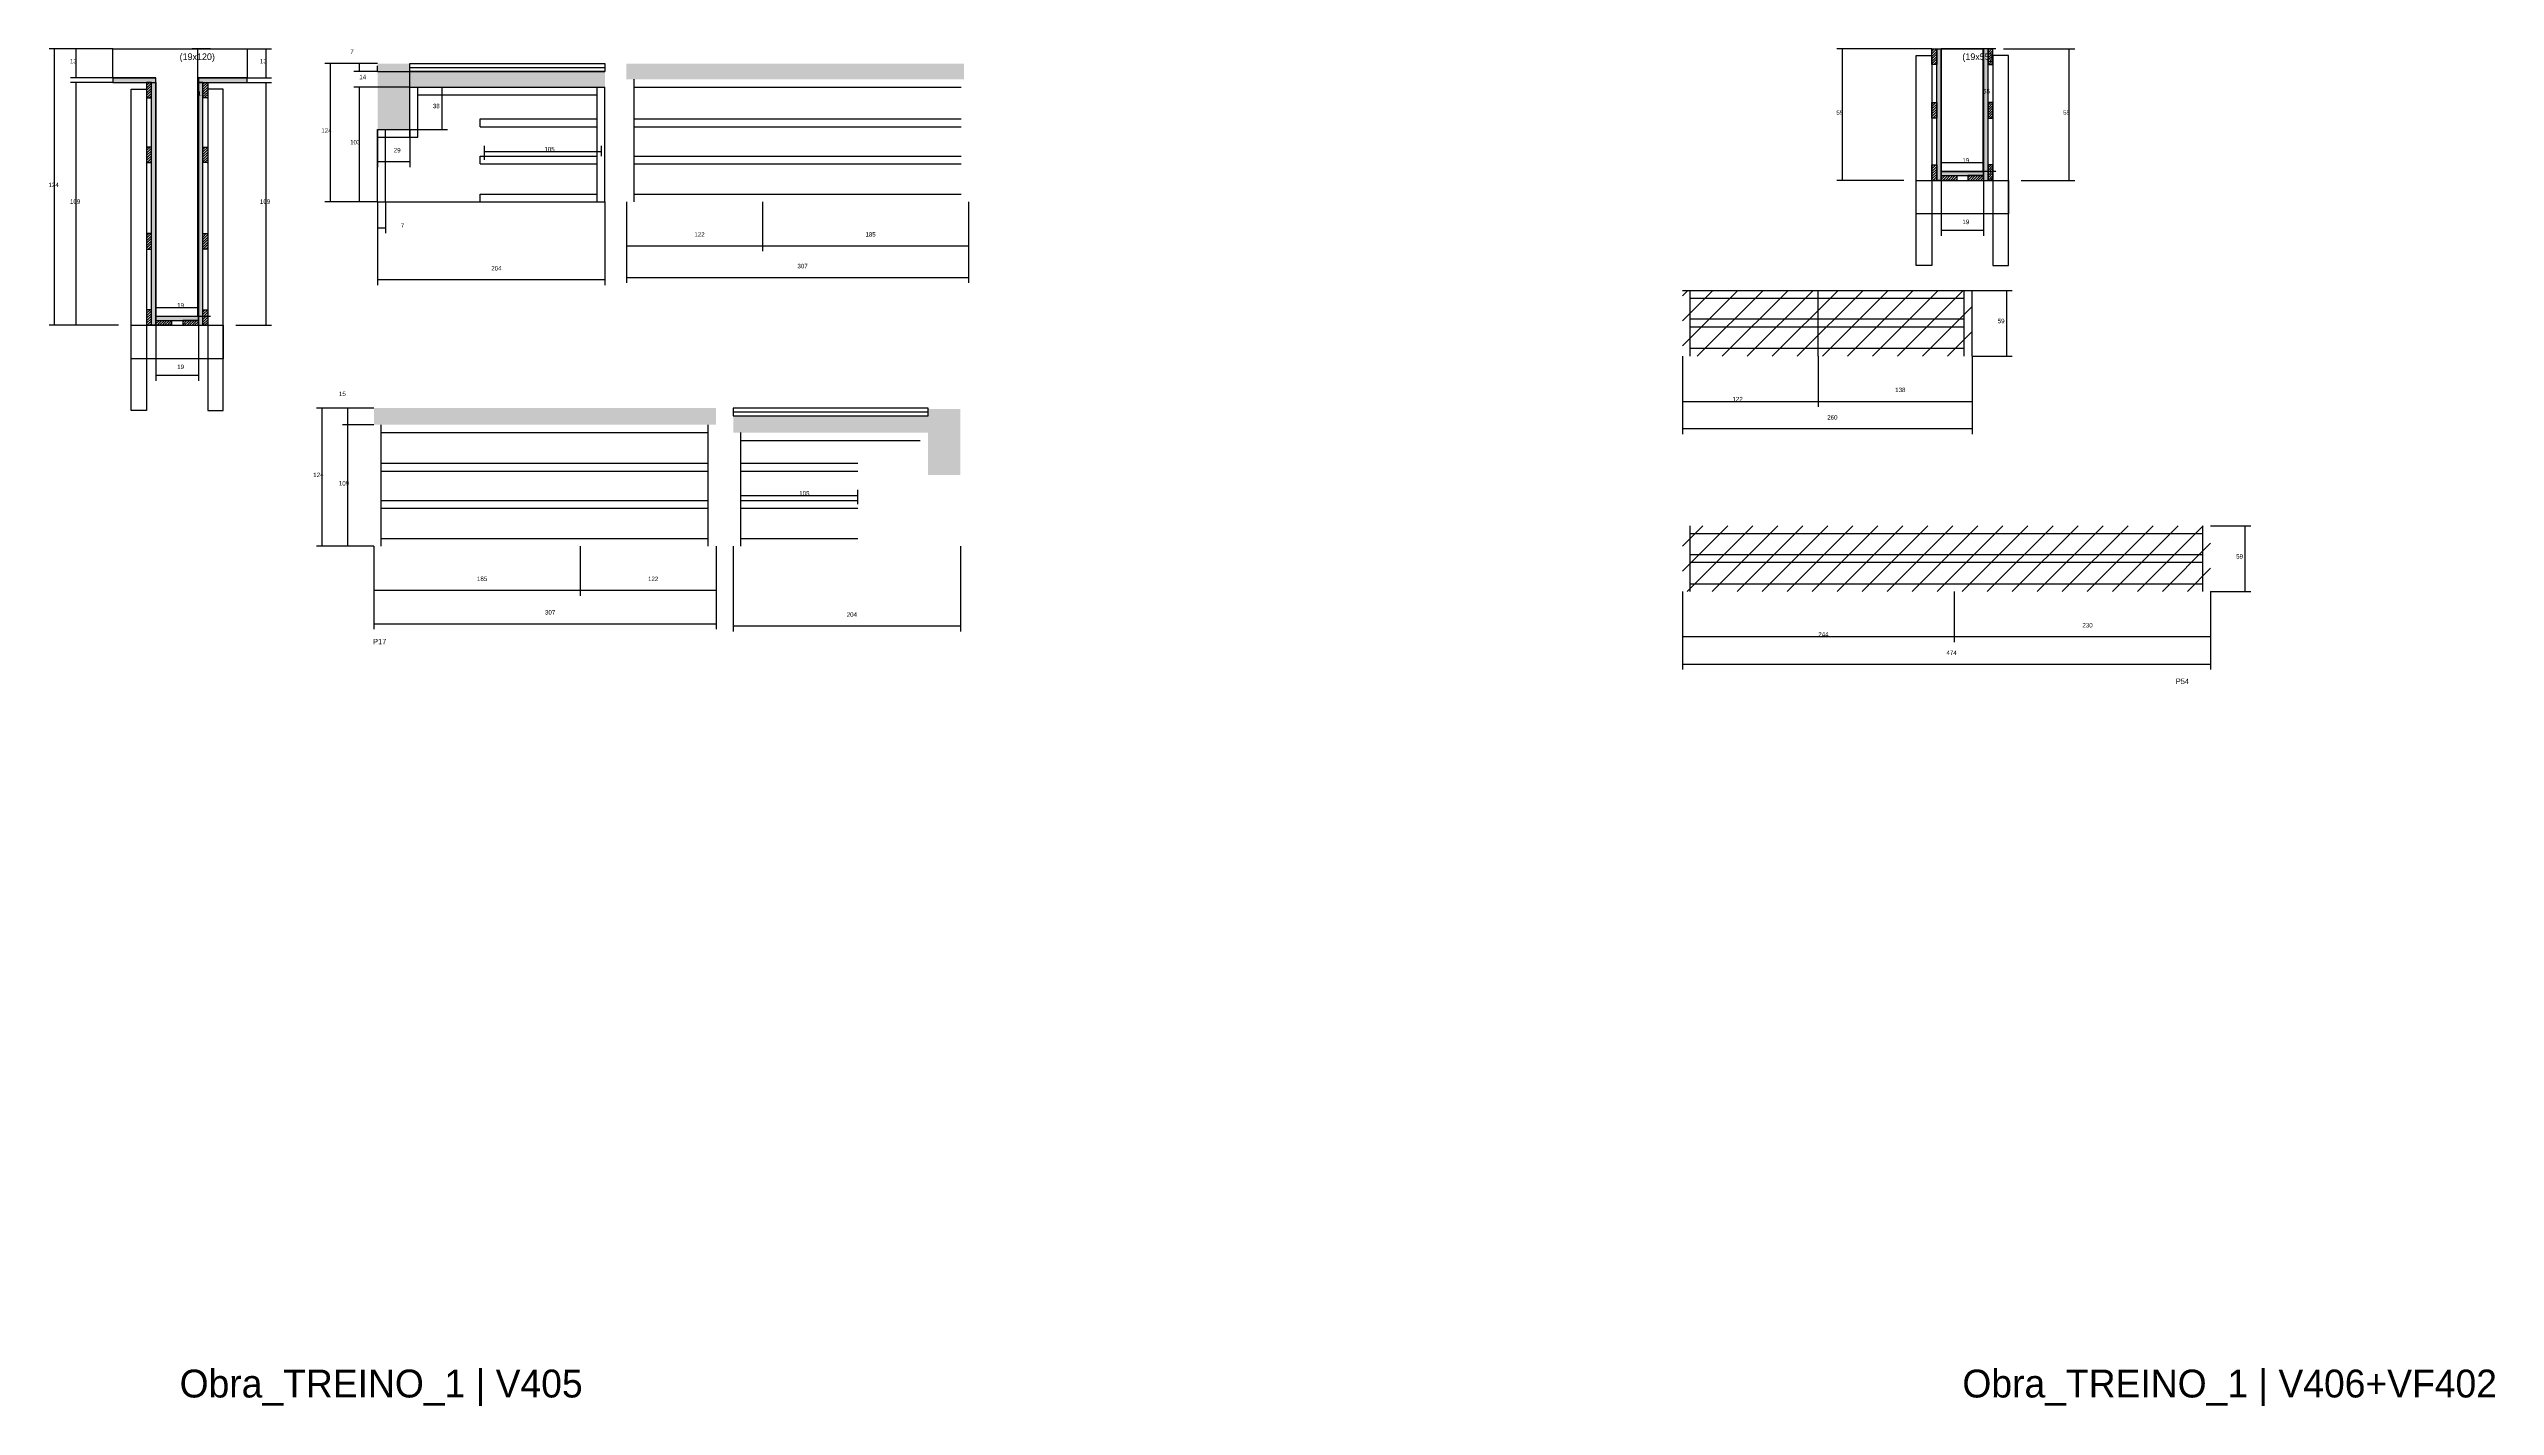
# Model space of a CAD drawing. Header units: metres. Extents: x -2848 to 21926, y -45195 to 1016.
# Drawn here: x 6283 to 8478, y -5618 to -4400 of the extents above; entities that cross this region are included whole.
import ezdxf

# ---------------------------------------------------------------- set-up
doc = ezdxf.new("R2010")
doc.units = ezdxf.units.M
for name, color, linetype in [('CONCRETO', 251, 'Continuous'), ('COTA', 241, 'Continuous'), ('Cota Seção (2x)', 4, 'Continuous'), ('Hachura', 253, 'Continuous'), ('LABEL_ID', 3, 'Continuous'), ('Madeira', 126, 'Continuous'), ('NOMENCLATURA', 7, 'Continuous'), ('Painéis', 200, 'Continuous'), ('REAPROVEITAMENTO', 251, 'Continuous'), ('SARR_2.2x7', 40, 'Continuous'), ('SARR_3.5x7', 81, 'Continuous'), ('Texto Seção', 7, 'Continuous')]:
    doc.layers.add(name, color=color, linetype=linetype)

msp = doc.modelspace()

# ---------------------------------------------------------------- hatches: boundary and pattern name
at = {"layer": 'COTA'}
h = msp.add_hatch(dxfattribs=at)
h.set_pattern_fill('AR-CONC', scale=0.03)
h.paths.add_polyline_path([(6606.7, -4472.2), (6606.7, -4434.2), (6606.7, -4434.2), (6781.7, -4434.2), (6781.7, -4434.2), (6781.7, -4420.2), (6781.7, -4420.2), (6606.7, -4420.2), (6606.7, -4420.2), (6606.7, -4413.2), (6606.7, -4413.2), (6577.7, -4413.2), (6577.7, -4413.2), (6577.7, -4472.2), (6577.7, -4472.2), (6606.7, -4472.2)])
h = msp.add_hatch(dxfattribs=at)
h.set_pattern_fill('AR-CONC', scale=0.03)
h.paths.add_polyline_path([(6801, -4413.2), (6801, -4427.2), (6801, -4427.2), (7104.1, -4427.2), (7104.1, -4427.2), (7103.9, -4413.2), (7103.9, -4413.2), (6801, -4413.2)])
h = msp.add_hatch(dxfattribs=at)
h.set_pattern_fill('AR-CONC', scale=0.03)
h.paths.add_polyline_path([(6881.4, -4722.2), (6881.4, -4737.2), (6881.4, -4737.2), (6574.3, -4737.2), (6574.3, -4737.2), (6574.6, -4722.2), (6574.6, -4722.2), (6881.4, -4722.2)])
h = msp.add_hatch(dxfattribs=at)
h.set_pattern_fill('AR-CONC', scale=0.03)
h.paths.add_polyline_path([(7071.7, -4782.2), (7071.7, -4744.2), (7071.7, -4744.2), (6896.8, -4744.2), (6896.8, -4744.2), (6896.8, -4729.2), (6896.8, -4729.2), (7071.7, -4729.2), (7071.7, -4729.2), (7071.7, -4723.2), (7071.7, -4723.2), (7100.7, -4723.2), (7100.7, -4723.2), (7100.7, -4782.2), (7100.7, -4782.2), (7071.7, -4782.2)])
at = {"layer": 'Hachura'}
h = msp.add_hatch(dxfattribs=at)
h.set_pattern_fill('ANSI31', scale=0.5)
h.paths.add_polyline_path([(7977, -4414), (7972.6, -4414), (7972.6, -4414), (7972.6, -4400), (7972.6, -4400), (7977, -4400), (7977, -4400), (7977, -4414)])
h = msp.add_hatch(color=8, dxfattribs=at)
h.dxf.hatch_style = 1
h.paths.add_polyline_path([(7981, -4400), (7977, -4400), (7977, -4400), (7977, -4518), (7977, -4518), (7981, -4518), (7981, -4518), (7981, -4400)])
h = msp.add_hatch(color=8, dxfattribs=at)
h.dxf.hatch_style = 1
h.paths.add_polyline_path([(8023, -4400), (8019, -4400), (8019, -4400), (8019, -4518), (8019, -4518), (8023, -4518), (8023, -4518), (8023, -4400)])
h = msp.add_hatch(dxfattribs=at)
h.set_pattern_fill('ANSI31', scale=0.5)
h.paths.add_polyline_path([(8023, -4414), (8027.4, -4414), (8027.4, -4414), (8027.4, -4400), (8027.4, -4400), (8023, -4400), (8023, -4400), (8023, -4414)])
h = msp.add_hatch(color=8, dxfattribs=at)
h.dxf.hatch_style = 1
h.paths.add_polyline_path([(6378.8, -4430), (6378.8, -4426), (6378.8, -4426), (6340.1, -4426), (6340.1, -4426), (6340.1, -4430), (6340.1, -4430), (6378.8, -4430)])
h = msp.add_hatch(dxfattribs=at)
h.set_pattern_fill('ANSI31', scale=0.5)
h.paths.add_polyline_path([(6370.4, -4444), (6374.8, -4444), (6374.8, -4444), (6374.8, -4430), (6374.8, -4430), (6370.4, -4430), (6370.4, -4430), (6370.4, -4444)])
h = msp.add_hatch(color=8, dxfattribs=at)
h.dxf.hatch_style = 1
h.paths.add_polyline_path([(6374.8, -4430), (6378.8, -4430), (6378.8, -4430), (6378.8, -4648), (6378.8, -4648), (6374.8, -4648), (6374.8, -4648), (6374.8, -4430)])
h = msp.add_hatch(color=8, dxfattribs=at)
h.dxf.hatch_style = 1
h.paths.add_polyline_path([(6460.7, -4430), (6460.7, -4426), (6460.7, -4426), (6416.8, -4426), (6416.8, -4426), (6416.8, -4430), (6416.8, -4430), (6460.7, -4430)])
h = msp.add_hatch(color=8, dxfattribs=at)
h.dxf.hatch_style = 1
h.paths.add_polyline_path([(6420.8, -4428), (6416.8, -4428), (6416.8, -4428), (6416.8, -4648), (6416.8, -4648), (6420.8, -4648), (6420.8, -4648), (6420.8, -4428)])
h = msp.add_hatch(dxfattribs=at)
h.set_pattern_fill('ANSI31', scale=0.5)
h.paths.add_polyline_path([(6425.2, -4444), (6420.8, -4444), (6420.8, -4444), (6420.8, -4430), (6420.8, -4430), (6425.2, -4430), (6425.2, -4430), (6425.2, -4444)])
h = msp.add_hatch(dxfattribs=at)
h.set_pattern_fill('ANSI31', scale=0.5)
h.paths.add_polyline_path([(7977, -4462), (7972.6, -4462), (7972.6, -4462), (7972.6, -4448), (7972.6, -4448), (7977, -4448), (7977, -4448), (7977, -4462)])
h = msp.add_hatch(dxfattribs=at)
h.set_pattern_fill('ANSI31', scale=0.5)
h.paths.add_polyline_path([(8023, -4462), (8027.4, -4462), (8027.4, -4462), (8027.4, -4448), (8027.4, -4448), (8023, -4448), (8023, -4448), (8023, -4462)])
h = msp.add_hatch(dxfattribs=at)
h.set_pattern_fill('ANSI31', scale=0.5)
h.paths.add_polyline_path([(6370.4, -4502), (6374.8, -4502), (6374.8, -4502), (6374.8, -4488), (6374.8, -4488), (6370.4, -4488), (6370.4, -4488), (6370.4, -4502)])
h = msp.add_hatch(dxfattribs=at)
h.set_pattern_fill('ANSI31', scale=0.5)
h.paths.add_polyline_path([(6425.2, -4502), (6420.8, -4502), (6420.8, -4502), (6420.8, -4488), (6420.8, -4488), (6425.2, -4488), (6425.2, -4488), (6425.2, -4502)])
h = msp.add_hatch(dxfattribs=at)
h.set_pattern_fill('ANSI31', scale=0.5)
h.paths.add_polyline_path([(7977, -4518), (7972.6, -4518), (7972.6, -4518), (7972.6, -4504), (7972.6, -4504), (7977, -4504), (7977, -4504), (7977, -4518)])
h = msp.add_hatch(color=8, dxfattribs=at)
h.dxf.hatch_style = 1
h.paths.add_polyline_path([(8019, -4513.6), (8019, -4510), (8019, -4510), (7981, -4510), (7981, -4510), (7981, -4513.6), (7981, -4513.6), (8019, -4513.6)])
h = msp.add_hatch(dxfattribs=at)
h.set_pattern_fill('ANSI31', scale=0.5)
h.paths.add_polyline_path([(7981, -4518), (7981, -4513.6), (7981, -4513.6), (7995, -4513.6), (7995, -4513.6), (7995, -4518), (7995, -4518), (7981, -4518)])
h = msp.add_hatch(dxfattribs=at)
h.set_pattern_fill('ANSI31', scale=0.5)
h.paths.add_polyline_path([(8019, -4518), (8019, -4513.6), (8019, -4513.6), (8005, -4513.6), (8005, -4513.6), (8005, -4518), (8005, -4518), (8019, -4518)])
h = msp.add_hatch(dxfattribs=at)
h.set_pattern_fill('ANSI31', scale=0.5)
h.paths.add_polyline_path([(8023, -4518), (8027.4, -4518), (8027.4, -4518), (8027.4, -4504), (8027.4, -4504), (8023, -4504), (8023, -4504), (8023, -4518)])
h = msp.add_hatch(dxfattribs=at)
h.set_pattern_fill('ANSI31', scale=0.5)
h.paths.add_polyline_path([(6370.4, -4579.7), (6374.8, -4579.7), (6374.8, -4579.7), (6374.8, -4565.7), (6374.8, -4565.7), (6370.4, -4565.7), (6370.4, -4565.7), (6370.4, -4579.7)])
h = msp.add_hatch(dxfattribs=at)
h.set_pattern_fill('ANSI31', scale=0.5)
h.paths.add_polyline_path([(6425.2, -4579.7), (6420.8, -4579.7), (6420.8, -4579.7), (6420.8, -4565.7), (6420.8, -4565.7), (6425.2, -4565.7), (6425.2, -4565.7), (6425.2, -4579.7)])
h = msp.add_hatch(dxfattribs=at)
h.set_pattern_fill('ANSI31', scale=0.5)
h.paths.add_polyline_path([(6370.4, -4648), (6374.8, -4648), (6374.8, -4648), (6374.8, -4634), (6374.8, -4634), (6370.4, -4634), (6370.4, -4634), (6370.4, -4648)])
h = msp.add_hatch(color=8, dxfattribs=at)
h.dxf.hatch_style = 1
h.paths.add_polyline_path([(6416.8, -4643.6), (6416.8, -4640), (6416.8, -4640), (6378.8, -4640), (6378.8, -4640), (6378.8, -4643.6), (6378.8, -4643.6), (6416.8, -4643.6)])
h = msp.add_hatch(dxfattribs=at)
h.set_pattern_fill('ANSI31', scale=0.5)
h.paths.add_polyline_path([(6378.8, -4648), (6378.8, -4643.6), (6378.8, -4643.6), (6392.8, -4643.6), (6392.8, -4643.6), (6392.8, -4648), (6392.8, -4648), (6378.8, -4648)])
h = msp.add_hatch(dxfattribs=at)
h.set_pattern_fill('ANSI31', scale=0.5)
h.paths.add_polyline_path([(6416.8, -4648), (6416.8, -4643.6), (6416.8, -4643.6), (6402.8, -4643.6), (6402.8, -4643.6), (6402.8, -4648), (6402.8, -4648), (6416.8, -4648)])
h = msp.add_hatch(dxfattribs=at)
h.set_pattern_fill('ANSI31', scale=0.5)
h.paths.add_polyline_path([(6425.2, -4648), (6420.8, -4648), (6420.8, -4648), (6420.8, -4634), (6420.8, -4634), (6425.2, -4634), (6425.2, -4634), (6425.2, -4648)])
at = {"layer": 'REAPROVEITAMENTO'}
h = msp.add_hatch(dxfattribs=at)
h.set_pattern_fill('ANSI31', scale=5)
h.paths.add_polyline_path([(8008.7, -4675.6), (8008.7, -4616.6), (8008.7, -4616.6), (7748.7, -4616.6), (7748.7, -4616.6), (7748.7, -4675.6), (7748.7, -4675.6), (8008.7, -4675.6)])
h = msp.add_hatch(dxfattribs=at)
h.set_pattern_fill('ANSI31', scale=5)
h.paths.add_polyline_path([(8222.7, -4886.8), (8222.7, -4827.8), (8222.7, -4827.8), (7748.7, -4827.8), (7748.7, -4827.8), (7748.7, -4886.8), (7748.7, -4886.8), (8222.7, -4886.8)])

# ---------------------------------------------------------------- linework, layer by layer
at = {"layer": 'CONCRETO'}
for points in [[(6340.1, -4426), (6340.1, -4400), (6460.7, -4400), (6460.7, -4426), (6416.8, -4426), (6416.8, -4640), (6378.8, -4640), (6378.8, -4426)], [(7981, -4400), (7981, -4400), (8019, -4400), (8019, -4428), (8019, -4428), (8019, -4510), (7981, -4510), (7981, -4400)], [(7981, -4510), (8019, -4510), (8019, -4400), (7981, -4400)]]:
    msp.add_lwpolyline(points, close=True, dxfattribs=at)
at = {"layer": 'COTA'}
for p, q in [((6340.1, -4400), (6282.8, -4400)), ((6287.8, -4648), (6287.8, -4400)), ((6340.1, -4400), (6302.1, -4400)), ((6307.1, -4426), (6307.1, -4400)), ((6460.7, -4400), (6482.6, -4400)), ((6477.6, -4426), (6477.6, -4400)), ((7972.6, -4400), (7887.4, -4400)), ((7892.4, -4518), (7892.4, -4400)), ((8037, -4400), (8100.9, -4400)), ((8095.9, -4518), (8095.9, -4400)), ((6340.1, -4426), (6302.1, -4426)), ((6340.1, -4430), (6302.1, -4430)), ((6307.1, -4648), (6307.1, -4430)), ((6460.7, -4426), (6482.6, -4426)), ((6460.7, -4430), (6482.6, -4430)), ((6477.6, -4648), (6477.6, -4430)), ((6577.7, -4413.2), (6530.3, -4413.2)), ((6535.3, -4537.2), (6535.3, -4413.2)), ((6577.7, -4413.2), (6556.3, -4413.2)), ((6577.7, -4420.2), (6556.3, -4420.2)), ((6606.7, -4434.2), (6556.3, -4434.2)), ((6561.3, -4420.2), (6561.3, -4413.2)), ((6561.3, -4537.2), (6561.3, -4434.2)), ((6577.7, -4420.2), (6577.7, -4415.2)), ((6577.7, -4420.2), (6606.7, -4420.2)), ((6606.7, -4434.2), (6606.7, -4415.2)), ((6606.7, -4434.2), (6640.5, -4434.2)), ((6635.5, -4472.2), (6635.5, -4434.2)), ((6577.7, -4472.2), (6577.7, -4506)), ((6606.7, -4472.2), (6640.5, -4472.2)), ((6606.7, -4472.2), (6606.7, -4506)), ((6673.7, -4499.6), (6673.7, -4487)), ((6673.7, -4492), (6778.7, -4492)), ((6778.7, -4496.1), (6778.7, -4487)), ((6577.7, -4501), (6606.7, -4501)), ((7947.4, -4518), (7887.4, -4518)), ((7981, -4518), (7981, -4567.7)), ((8019, -4518), (8019, -4567.7)), ((8052.6, -4518), (8100.9, -4518)), ((6577.7, -4537.2), (6530.3, -4537.2)), ((6577.7, -4537.2), (6556.3, -4537.2)), ((6577.7, -4537.2), (6577.7, -4611.9)), ((6577.7, -4537.2), (6577.7, -4565.4)), ((6584.7, -4537.2), (6584.7, -4565.4)), ((6781.7, -4537.2), (6781.7, -4611.9)), ((6801, -4537.2), (6801, -4581.6)), ((6801, -4537.2), (6801, -4610)), ((6923, -4537.2), (6923, -4581.6)), ((6923, -4537.2), (6923, -4581.6)), ((7108, -4537.2), (7108, -4581.6)), ((7108, -4537.2), (7108, -4610)), ((6577.7, -4560.4), (6584.7, -4560.4)), ((7981, -4562.7), (8019, -4562.7)), ((6801, -4576.6), (6923, -4576.6)), ((6923, -4576.6), (7108, -4576.6)), ((6577.7, -4606.9), (6781.7, -4606.9)), ((6801, -4605), (7108, -4605)), ((8008.7, -4616.6), (8044.8, -4616.6)), ((8039.8, -4675.6), (8039.8, -4616.6)), ((6345.2, -4648), (6282.8, -4648)), ((6345.2, -4648), (6302.1, -4648)), ((6378.8, -4648), (6378.8, -4697.7)), ((6416.8, -4648), (6416.8, -4697.7)), ((6450.4, -4648), (6482.6, -4648)), ((7748.7, -4675.6), (7748.7, -4721.2)), ((7748.7, -4675.6), (7748.7, -4745.7)), ((7870.7, -4675.6), (7870.7, -4721.2)), ((7870.7, -4675.6), (7870.7, -4721.2)), ((8008.7, -4675.6), (8008.7, -4721.2)), ((8008.7, -4675.6), (8008.7, -4745.7)), ((8008.7, -4675.6), (8044.8, -4675.6)), ((6378.8, -4692.7), (6416.8, -4692.7)), ((7748.7, -4716.2), (7870.7, -4716.2)), ((7870.7, -4716.2), (8008.7, -4716.2)), ((6574.4, -4722.2), (6522.9, -4722.2)), ((6527.9, -4846.2), (6527.9, -4722.2)), ((6574.4, -4722.2), (6546.1, -4722.2)), ((6574.4, -4737.2), (6546.1, -4737.2)), ((6574.4, -4737.2), (6546.1, -4737.2)), ((6551.1, -4737.2), (6551.1, -4722.2)), ((6551.1, -4846.2), (6551.1, -4737.2)), ((7748.7, -4740.7), (8008.7, -4740.7)), ((6903.7, -4805.1), (6903.7, -4795.7)), ((6903.7, -4800.7), (7008.7, -4800.7)), ((7008.7, -4808.6), (7008.7, -4795.7)), ((8222.7, -4827.8), (8258.8, -4827.8)), ((8253.8, -4886.8), (8253.8, -4827.8)), ((6574.4, -4846.2), (6522.9, -4846.2)), ((6574.4, -4846.2), (6546.1, -4846.2)), ((6574.4, -4846.2), (6574.4, -4890.6)), ((6574.4, -4846.2), (6574.4, -4920.7)), ((6759.4, -4846.2), (6759.4, -4890.6)), ((6759.4, -4846.2), (6759.4, -4890.6)), ((6881.4, -4846.2), (6881.4, -4890.6)), ((6881.4, -4846.2), (6881.4, -4920.7)), ((6896.8, -4846.2), (6896.8, -4922.6)), ((7100.7, -4846.2), (7100.7, -4922.6)), ((6574.4, -4885.6), (6759.4, -4885.6)), ((6759.4, -4885.6), (6881.4, -4885.6)), ((7748.7, -4886.8), (7748.7, -4932.3)), ((7748.7, -4886.8), (7748.7, -4956.9)), ((7992.7, -4886.8), (7992.7, -4932.3)), ((7992.7, -4886.8), (7992.7, -4932.3)), ((8222.7, -4886.8), (8222.7, -4932.3)), ((8222.7, -4886.8), (8222.7, -4956.9)), ((8222.7, -4886.8), (8258.8, -4886.8)), ((6574.4, -4915.7), (6881.4, -4915.7)), ((6896.8, -4917.6), (7100.7, -4917.6)), ((7748.7, -4927.3), (7992.7, -4927.3)), ((7992.7, -4927.3), (8222.7, -4927.3)), ((7748.7, -4951.9), (8222.7, -4951.9))]:
    msp.add_line(p, q, dxfattribs=at)
at = {"layer": 'Cota Seção (2x)'}
for p, q in [((6427.8, -4400), (6411.3, -4400)), ((6416.3, -4640), (6416.3, -4400)), ((8030, -4400), (8013.5, -4400)), ((8018.5, -4510), (8018.5, -4400)), ((7981, -4518), (7981, -4497)), ((8019, -4518), (8019, -4497)), ((7981, -4502), (8019, -4502)), ((8030, -4510), (8013.5, -4510)), ((6378.8, -4648), (6378.8, -4627)), ((6378.8, -4632), (6416.8, -4632)), ((6416.8, -4648), (6416.8, -4627)), ((6427.8, -4640), (6411.3, -4640))]:
    msp.add_line(p, q, dxfattribs=at)
at = {"layer": 'Madeira'}
for points in [[(7977, -4414), (7972.6, -4414), (7972.6, -4400), (7977, -4400)], [(8023, -4414), (8027.4, -4414), (8027.4, -4400), (8023, -4400)], [(6370.4, -4444), (6374.8, -4444), (6374.8, -4430), (6370.4, -4430)], [(6425.2, -4444), (6420.8, -4444), (6420.8, -4430), (6425.2, -4430)], [(7977, -4462), (7972.6, -4462), (7972.6, -4448), (7977, -4448)], [(8023, -4462), (8027.4, -4462), (8027.4, -4448), (8023, -4448)], [(6370.4, -4502), (6374.8, -4502), (6374.8, -4488), (6370.4, -4488)], [(6425.2, -4502), (6420.8, -4502), (6420.8, -4488), (6425.2, -4488)], [(7977, -4518), (7972.6, -4518), (7972.6, -4504), (7977, -4504)], [(7981, -4518), (7981, -4513.6), (7995, -4513.6), (7995, -4518)], [(8019, -4518), (8019, -4513.6), (8005, -4513.6), (8005, -4518)], [(8023, -4518), (8027.4, -4518), (8027.4, -4504), (8023, -4504)], [(6370.4, -4579.7), (6374.8, -4579.7), (6374.8, -4565.7), (6370.4, -4565.7)], [(6425.2, -4579.7), (6420.8, -4579.7), (6420.8, -4565.7), (6425.2, -4565.7)], [(6370.4, -4648), (6374.8, -4648), (6374.8, -4634), (6370.4, -4634)], [(6378.8, -4648), (6378.8, -4643.6), (6392.8, -4643.6), (6392.8, -4648)], [(6416.8, -4648), (6416.8, -4643.6), (6402.8, -4643.6), (6402.8, -4648)], [(6425.2, -4648), (6420.8, -4648), (6420.8, -4634), (6425.2, -4634)]]:
    msp.add_lwpolyline(points, close=True, dxfattribs=at)
at = {"layer": 'Painéis'}
for p, q in [((7981, -4518), (7981, -4400)), ((6340.1, -4426), (6378.8, -4426)), ((6416.8, -4426), (6460.7, -4426)), ((6606.7, -4413.2), (6781.7, -4413.2)), ((6606.7, -4420.2), (6606.7, -4413.2)), ((6606.7, -4420.2), (6781.7, -4420.2)), ((6606.7, -4434.2), (6781.7, -4434.2)), ((6606.7, -4472.2), (6606.7, -4434.2)), ((6781.7, -4537.2), (6781.7, -4434.2)), ((6577.7, -4472.2), (6606.7, -4472.2)), ((6577.7, -4537.2), (6577.7, -4472.2)), ((7981, -4510), (8019, -4510)), ((7981, -4513.6), (7981, -4510)), ((6577.7, -4537.2), (6781.7, -4537.2)), ((7748.7, -4616.6), (8008.7, -4616.6)), ((7870.7, -4675.6), (7870.7, -4616.6)), ((8008.7, -4675.6), (8008.7, -4616.6))]:
    msp.add_line(p, q, dxfattribs=at)
for points in [[(7977, -4400), (7981, -4400), (7981, -4518), (7977, -4518)], [(8023, -4400), (8019, -4400), (8019, -4518), (8023, -4518)], [(6378.8, -4430), (6378.8, -4426), (6340.1, -4426), (6340.1, -4430)], [(6374.8, -4430), (6378.8, -4430), (6378.8, -4648), (6374.8, -4648)], [(6460.7, -4430), (6460.7, -4426), (6416.8, -4426), (6416.8, -4430)], [(6420.8, -4430), (6416.8, -4430), (6416.8, -4648), (6420.8, -4648)], [(6781.7, -4420.2), (6606.7, -4420.2), (6606.7, -4413.2), (6781.7, -4413.2)], [(8019, -4513.6), (8019, -4510), (7981, -4510), (7981, -4513.6)], [(6416.8, -4643.6), (6416.8, -4640), (6378.8, -4640), (6378.8, -4643.6)], [(6896.8, -4729.2), (7071.7, -4729.2), (7071.7, -4722.2), (6896.8, -4722.2)]]:
    msp.add_lwpolyline(points, close=True, dxfattribs=at)
at = {"layer": 'SARR_2.2x7'}
for p, q in [((6606.7, -4416.7), (6781.7, -4416.7)), ((6613.7, -4479.2), (6613.7, -4434.2)), ((6774.7, -4537.2), (6774.7, -4434.2)), ((6807.9, -4537.2), (6807.9, -4427.2)), ((6807.9, -4434.2), (6923, -4434.2)), ((6923, -4434.2), (7101.5, -4434.2)), ((6613.7, -4441.2), (6774.7, -4441.2)), ((6584.7, -4537.2), (6584.7, -4472.2)), ((6606.7, -4479.2), (6606.7, -4472.2)), ((6669.7, -4462.8), (6774.7, -4462.8)), ((6669.7, -4469.8), (6669.7, -4462.8)), ((6669.7, -4469.8), (6774.7, -4469.8)), ((6807.9, -4462.8), (6923, -4462.8)), ((6807.9, -4469.8), (6923, -4469.8)), ((6923, -4462.8), (7101.5, -4462.8)), ((6923, -4469.8), (7101.5, -4469.8)), ((6577.7, -4479.2), (6606.7, -4479.2)), ((6606.7, -4479.2), (6613.7, -4479.2)), ((6669.7, -4496.1), (6774.7, -4496.1)), ((6669.7, -4503.1), (6669.7, -4496.1)), ((6807.9, -4496.1), (6923, -4496.1)), ((6923, -4496.1), (7101.5, -4496.1)), ((6669.7, -4503.1), (6774.7, -4503.1)), ((6807.9, -4503.1), (6923, -4503.1)), ((6923, -4503.1), (7101.5, -4503.1)), ((6669.7, -4530.2), (6774.7, -4530.2)), ((6669.7, -4537.2), (6669.7, -4530.2)), ((6807.9, -4530.2), (6923, -4530.2)), ((6923, -4530.2), (7101.5, -4530.2)), ((7755.7, -4675.6), (7755.7, -4616.6)), ((7755.7, -4623.6), (7870.7, -4623.6)), ((7870.7, -4623.6), (8001.7, -4623.6)), ((8001.7, -4675.6), (8001.7, -4616.6)), ((7755.7, -4642.3), (7870.7, -4642.3)), ((7755.7, -4649.3), (7870.7, -4649.3)), ((7870.7, -4642.3), (8001.7, -4642.3)), ((7870.7, -4649.3), (8001.7, -4649.3)), ((7755.7, -4668.6), (7870.7, -4668.6)), ((7870.7, -4668.6), (8001.7, -4668.6)), ((6580.9, -4846.2), (6580.9, -4737.2)), ((6874.5, -4846.2), (6874.5, -4737.2)), ((6896.8, -4725.7), (7071.7, -4725.7)), ((6580.9, -4744.2), (6759.4, -4744.2)), ((6759.4, -4744.2), (6874.5, -4744.2)), ((6903.7, -4846.2), (6903.7, -4744.2)), ((6903.7, -4751.2), (7064.7, -4751.2)), ((6580.9, -4771.8), (6759.4, -4771.8)), ((6580.9, -4778.8), (6759.4, -4778.8)), ((6759.4, -4771.8), (6874.5, -4771.8)), ((6759.4, -4778.8), (6874.5, -4778.8)), ((6903.7, -4771.8), (7008.7, -4771.8)), ((6903.7, -4778.8), (7008.7, -4778.8)), ((6580.9, -4805.1), (6759.4, -4805.1)), ((6759.4, -4805.1), (6874.5, -4805.1)), ((6903.7, -4805.1), (7008.7, -4805.1)), ((6580.9, -4812.1), (6759.4, -4812.1)), ((6759.4, -4812.1), (6874.5, -4812.1)), ((6903.7, -4812.1), (7008.7, -4812.1)), ((7755.7, -4886.8), (7755.7, -4827.8)), ((8215.7, -4886.8), (8215.7, -4827.8)), ((6580.9, -4839.2), (6759.4, -4839.2)), ((6759.4, -4839.2), (6874.5, -4839.2)), ((6903.7, -4839.2), (7008.7, -4839.2)), ((7755.7, -4834.8), (7992.7, -4834.8)), ((7992.7, -4834.8), (8215.7, -4834.8)), ((7755.7, -4853.5), (7992.7, -4853.5)), ((7755.7, -4860.5), (7992.7, -4860.5)), ((7992.7, -4853.5), (8215.7, -4853.5)), ((7992.7, -4860.5), (8215.7, -4860.5)), ((7755.7, -4879.8), (7992.7, -4879.8)), ((7992.7, -4879.8), (8215.7, -4879.8))]:
    msp.add_line(p, q, dxfattribs=at)
at = {"layer": 'SARR_3.5x7'}
for points in [[(7958.6, -4406), (7972.6, -4406), (7972.6, -4594.4), (7958.6, -4594.4)], [(8041.4, -4406), (8027.4, -4406), (8027.4, -4594.4), (8041.4, -4594.4)], [(6356.4, -4436), (6370.4, -4436), (6370.4, -4724.4), (6356.4, -4724.4)], [(6439.2, -4436), (6425.2, -4436), (6425.2, -4724.4), (6439.2, -4724.4)], [(7958.6, -4518), (8041.4, -4518), (8041.4, -4548), (7958.6, -4548)], [(6356.4, -4648), (6439.2, -4648), (6439.2, -4678), (6356.4, -4678)]]:
    msp.add_lwpolyline(points, close=True, dxfattribs=at)

# ---------------------------------------------------------------- texts
at = {"layer": 'COTA'}
for s, p in [('13', (6301.6, -4413)), ('13', (6472.1, -4413)), ('7', (6553.2, -4404.3)), ('14', (6561.3, -4427.2)), ('38', (6627.3, -4453.2)), ('59', (7886.9, -4459)), ('59', (8090.4, -4459)), ('124', (6527.2, -4475.2)), ('103', (6553, -4485.7)), ('29', (6592.2, -4492.9)), ('105', (6727.4, -4492)), ('124', (6282.3, -4524)), ('109', (6301.6, -4539)), ('109', (6472.1, -4539)), ('7', (6598.5, -4560.4)), ('122', (6862, -4568.5)), ('185', (7015.5, -4568.4)), ('19', (8000, -4557.2)), ('204', (6679.7, -4598.8)), ('307', (6954.5, -4596.8)), ('59', (8031.7, -4646.1)), ('19', (6397.8, -4687.2)), ('15', (6543, -4711.5)), ('122', (7793.7, -4716.2)), ('138', (7939.7, -4707.9)), ('260', (7878.7, -4732.6)), ('124', (6519.9, -4784.2)), ('109', (6542.9, -4791.7)), ('105', (6956.1, -4800.7)), ('185', (6666.9, -4877.4)), ('122', (6820.4, -4877.5)), ('59', (8245.7, -4857.3)), ('307', (6727.9, -4907.5)), ('204', (6998.7, -4909.5)), ('230', (8107.7, -4919.1)), ('244', (7870.7, -4927.3)), ('474', (7985.7, -4943.8))]:
    msp.add_text(s, height=4, dxfattribs=at).set_placement(p)
at = {"layer": 'Cota Seção (2x)'}
for s, p in [('120', (6416.3, -4442)), ('55', (8018.5, -4440)), ('19', (8000, -4502)), ('19', (6397.8, -4632))]:
    msp.add_text(s, height=4, dxfattribs=at).set_placement(p)
at = {"layer": 'LABEL_ID'}
for s, p in [('Obra_TREINO_1 | V405', (6400, -5610)), ('Obra_TREINO_1 | V406+VF402', (8000, -5610))]:
    msp.add_text(s, height=25, dxfattribs=at).set_placement(p)
at = {"layer": 'NOMENCLATURA'}
for s, p in [('P17', (6573.6, -4934.3)), ('P54', (8191.5, -4969.9))]:
    msp.add_text(s, height=5, dxfattribs=at).set_placement(p)
at = {"layer": 'Texto Seção'}
for s, p in [('(19x120)', (6400, -4410)), ('(19x55)', (8000, -4410))]:
    msp.add_text(s, height=6, dxfattribs=at).set_placement(p)

doc.saveas('drawing.dxf')
